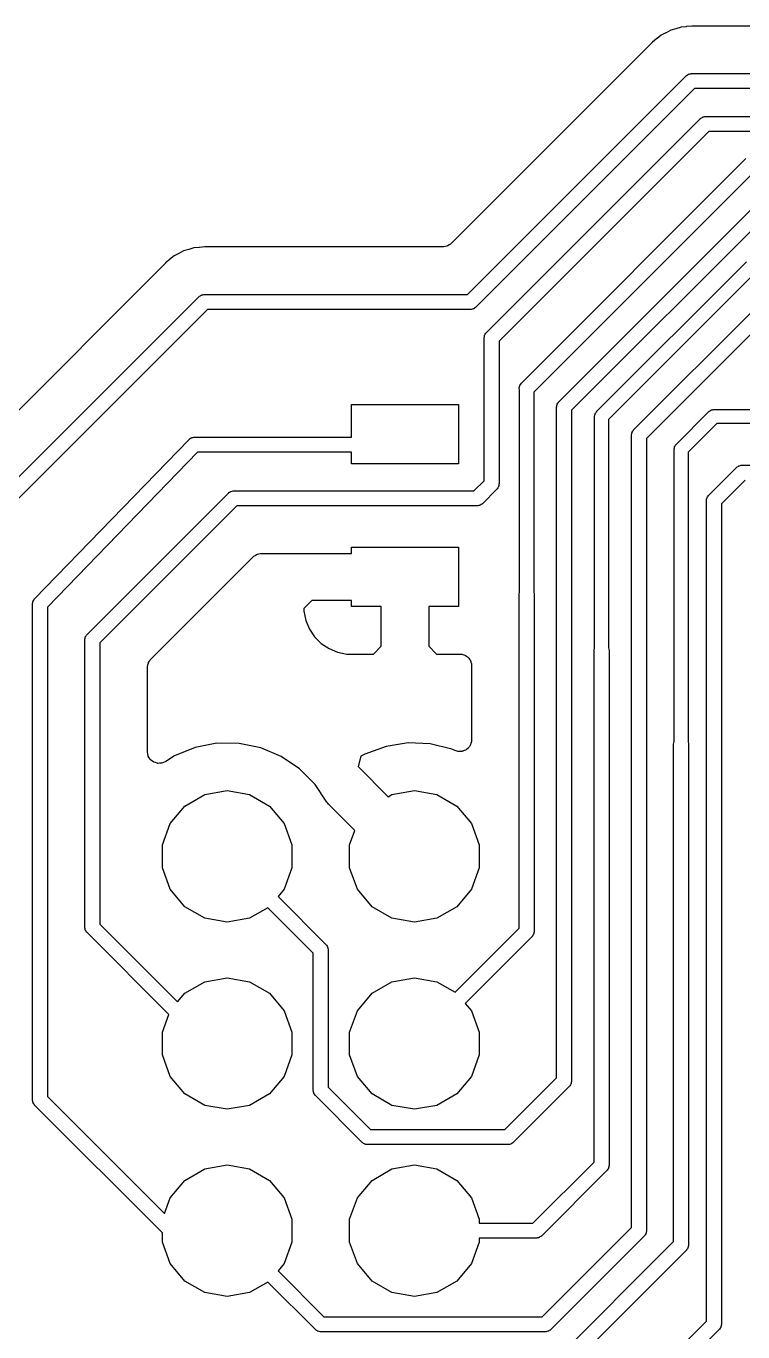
# Model space of a CAD drawing. Extents: x 171.3 to 228.7, y -128.7 to -71.3.
# Drawn here: x 180.85 to 188.51, y -100.08 to -86.13 of the extents above; entities that cross this region are included whole.
import ezdxf

# ---------------------------------------------------------------- set-up
doc = ezdxf.new("R2010")
doc.units = 0
doc.header["$MEASUREMENT"] = 0
doc.layers.add('BLACK', color=7, linetype='CONTINUOUS')

msp = doc.modelspace()

# ---------------------------------------------------------------- linework, layer by layer
at = {"layer": 'Black'}
for p, q in [((187.637, -86.2244), (187.593, -86.2602)), ((187.688, -86.1983), (187.637, -86.2244)), ((187.689, -86.1977), (187.688, -86.1979)), ((187.688, -86.1979), (187.688, -86.1983)), ((187.739, -86.1711), (187.689, -86.1977)), ((187.793, -86.1553), (187.739, -86.1711)), ((187.794, -86.155), (187.793, -86.1553)), ((187.795, -86.1549), (187.794, -86.155)), ((187.849, -86.1385), (187.795, -86.1549)), ((187.905, -86.1336), (187.849, -86.1385)), ((187.906, -86.1334), (187.905, -86.1336)), ((187.907, -86.1334), (187.906, -86.1334)), ((187.966, -86.1276), (187.907, -86.1334)), ((190.763, -86.1276), (187.966, -86.1276)), ((187.544, -86.3002), (185.394, -88.4496)), ((187.545, -86.2988), (187.544, -86.3002)), ((187.546, -86.2981), (187.545, -86.2986)), ((187.545, -86.2986), (187.545, -86.2987)), ((187.545, -86.2987), (187.545, -86.2988)), ((187.592, -86.261), (187.546, -86.2981)), ((187.593, -86.2605), (187.592, -86.261)), ((187.593, -86.2602), (187.593, -86.2605)), ((187.909, -86.6543), (187.918, -86.6491)), ((187.918, -86.6491), (187.926, -86.6431)), ((187.926, -86.6431), (187.93, -86.6422)), ((187.93, -86.6422), (187.933, -86.6404)), ((187.933, -86.6404), (187.943, -86.6386)), ((187.943, -86.6386), (187.953, -86.6359)), ((187.953, -86.6359), (187.957, -86.6362)), ((187.957, -86.6362), (187.96, -86.6356)), ((187.96, -86.6356), (191.026, -86.6356)), ((185.568, -88.9948), (187.903, -86.659)), ((187.903, -86.659), (187.906, -86.657)), ((187.906, -86.657), (187.909, -86.6543)), ((187.993, -86.7956), (185.657, -89.1314)), ((191.059, -86.7956), (187.993, -86.7956)), ((185.768, -89.4038), (188.056, -87.1162)), ((188.056, -87.1162), (188.059, -87.1142)), ((188.059, -87.1142), (188.061, -87.1115)), ((188.061, -87.1115), (188.07, -87.1063)), ((188.07, -87.1063), (188.079, -87.1003)), ((188.079, -87.1003), (188.082, -87.0994)), ((188.082, -87.0994), (188.085, -87.0976)), ((188.085, -87.0976), (188.095, -87.0958)), ((188.095, -87.0958), (188.105, -87.0931)), ((188.105, -87.0931), (188.109, -87.0934)), ((188.109, -87.0934), (188.112, -87.0928)), ((188.112, -87.0928), (191.534, -87.0928)), ((188.146, -87.2528), (185.905, -89.4935)), ((191.567, -87.2528), (188.146, -87.2528)), ((186.143, -89.9434), (188.543, -87.5434)), ((188.633, -87.68), (186.275, -90.0381)), ((186.543, -90.1434), (188.643, -88.0434)), ((188.733, -88.18), (186.68, -90.2331)), ((185.386, -88.4571), (185.372, -88.4654)), ((185.39, -88.4528), (185.386, -88.4571)), ((185.394, -88.4496), (185.39, -88.4528)), ((182.433, -88.5836), (182.389, -88.6194)), ((182.484, -88.5575), (182.433, -88.5836)), ((182.485, -88.5569), (182.484, -88.5571)), ((182.484, -88.5571), (182.484, -88.5575)), ((182.535, -88.5303), (182.485, -88.5569)), ((182.589, -88.5145), (182.535, -88.5303)), ((182.59, -88.5142), (182.589, -88.5145)), ((182.591, -88.5141), (182.59, -88.5142)), ((182.645, -88.4977), (182.591, -88.5141)), ((182.701, -88.4928), (182.645, -88.4977)), ((182.702, -88.4926), (182.701, -88.4928)), ((182.703, -88.4926), (182.702, -88.4926)), ((182.762, -88.4868), (182.703, -88.4926)), ((185.305, -88.4868), (182.762, -88.4868)), ((185.31, -88.4858), (185.305, -88.4868)), ((185.316, -88.4863), (185.31, -88.4858)), ((185.332, -88.482), (185.316, -88.4863)), ((185.348, -88.4791), (185.332, -88.482)), ((185.353, -88.4763), (185.348, -88.4791)), ((185.358, -88.4749), (185.353, -88.4763)), ((185.372, -88.4654), (185.358, -88.4749)), ((182.34, -88.6593), (179.979, -91.0198)), ((182.341, -88.658), (182.34, -88.6593)), ((182.342, -88.6573), (182.341, -88.6578)), ((182.341, -88.6578), (182.341, -88.6579)), ((182.341, -88.6579), (182.341, -88.658)), ((182.388, -88.6202), (182.342, -88.6573)), ((182.389, -88.6197), (182.388, -88.6202)), ((182.389, -88.6194), (182.389, -88.6197)), ((186.947, -90.247), (188.547, -88.647)), ((188.631, -88.775), (187.075, -90.3311)), ((180.334, -91.3834), (182.699, -89.0182)), ((182.699, -89.0182), (182.702, -89.0162)), ((182.702, -89.0162), (182.705, -89.0135)), ((182.705, -89.0135), (182.714, -89.0083)), ((182.714, -89.0083), (182.722, -89.0023)), ((182.722, -89.0023), (182.726, -89.0014)), ((182.726, -89.0014), (182.729, -88.9996)), ((182.729, -88.9996), (182.739, -88.9978)), ((182.739, -88.9978), (182.749, -88.9951)), ((182.749, -88.9951), (182.753, -88.9954)), ((182.753, -88.9954), (182.756, -88.9948)), ((182.756, -88.9948), (185.568, -88.9948)), ((182.789, -89.1548), (180.471, -91.4731)), ((185.601, -89.1548), (182.789, -89.1548)), ((185.604, -89.1542), (185.601, -89.1548)), ((185.608, -89.1545), (185.604, -89.1542)), ((185.618, -89.1518), (185.608, -89.1545)), ((185.628, -89.15), (185.618, -89.1518)), ((185.631, -89.1482), (185.628, -89.15)), ((185.635, -89.1473), (185.631, -89.1482)), ((185.643, -89.1413), (185.635, -89.1473)), ((185.652, -89.1361), (185.643, -89.1413)), ((185.654, -89.1334), (185.652, -89.1361)), ((185.657, -89.1314), (185.654, -89.1334)), ((187.343, -90.4434), (188.643, -89.1434)), ((188.733, -89.28), (187.48, -90.5331)), ((185.748, -89.4433), (185.75, -89.433)), ((185.75, -89.433), (185.751, -89.43)), ((185.751, -89.43), (185.752, -89.4266)), ((185.752, -89.4266), (185.758, -89.418)), ((185.758, -89.418), (185.764, -89.409)), ((185.764, -89.409), (185.766, -89.4067)), ((185.766, -89.4067), (185.768, -89.4038)), ((185.745, -89.4534), (185.748, -89.4433)), ((185.745, -89.4569), (185.745, -89.4534)), ((185.745, -89.4604), (185.745, -89.4569)), ((185.745, -90.9865), (185.745, -89.4604)), ((185.905, -89.4935), (185.905, -91.0196)), ((186.12, -89.993), (186.127, -89.9662)), ((186.123, -90.0207), (186.12, -89.993)), ((186.127, -89.9662), (186.143, -89.9434)), ((186.125, -90.0256), (186.123, -90.0207)), ((186.125, -92.1723), (186.125, -90.0256)), ((186.275, -90.0381), (186.275, -92.1723)), ((184.328, -90.52), (184.328, -90.1705)), ((184.328, -90.1705), (185.471, -90.1705)), ((185.471, -90.1705), (185.471, -90.8055)), ((186.52, -90.193), (186.523, -90.1829)), ((186.521, -90.1965), (186.52, -90.193)), ((186.52, -90.2), (186.521, -90.1965)), ((186.52, -97.3669), (186.52, -90.2)), ((186.523, -90.1829), (186.525, -90.1726)), ((186.525, -90.1726), (186.527, -90.1696)), ((186.527, -90.1662), (186.533, -90.1576)), ((186.527, -90.1696), (186.527, -90.1662)), ((186.533, -90.1576), (186.539, -90.1486)), ((186.539, -90.1486), (186.541, -90.1463)), ((186.541, -90.1463), (186.543, -90.1434)), ((186.68, -90.2331), (186.68, -97.4)), ((186.928, -90.284), (186.93, -90.2743)), ((186.93, -90.2743), (186.931, -90.2715)), ((186.931, -90.2715), (186.932, -90.2683)), ((186.932, -90.2683), (186.938, -90.2603)), ((186.938, -90.2603), (186.943, -90.2518)), ((186.943, -90.2518), (186.945, -90.2497)), ((186.945, -90.2497), (186.947, -90.247)), ((187.797, -90.597), (188.147, -90.247)), ((188.147, -90.247), (188.15, -90.2451)), ((188.15, -90.2451), (188.152, -90.2425)), ((188.152, -90.2425), (188.16, -90.2377)), ((188.16, -90.2377), (188.168, -90.232)), ((188.168, -90.232), (188.171, -90.2312)), ((188.171, -90.2312), (188.174, -90.2295)), ((188.174, -90.2295), (188.184, -90.2278)), ((188.184, -90.2278), (188.193, -90.2253)), ((188.193, -90.2253), (188.197, -90.2256)), ((188.197, -90.2256), (188.2, -90.225)), ((188.2, -90.225), (188.928, -90.225)), ((186.925, -90.2935), (186.928, -90.284)), ((186.926, -90.2967), (186.925, -90.2935)), ((186.925, -90.3), (186.926, -90.2967)), ((186.925, -92.7723), (186.925, -90.3)), ((187.075, -90.3311), (187.075, -92.7723)), ((188.231, -90.375), (187.925, -90.6811)), ((188.928, -90.375), (188.231, -90.375)), ((180.943, -92.2479), (182.593, -90.5443)), ((182.593, -90.5443), (182.596, -90.5419)), ((182.596, -90.5419), (182.599, -90.5387)), ((182.599, -90.5387), (182.607, -90.5338)), ((182.607, -90.5338), (182.615, -90.528)), ((182.615, -90.528), (182.619, -90.5269)), ((182.619, -90.5269), (182.623, -90.5248)), ((182.623, -90.5248), (182.632, -90.5231)), ((182.632, -90.5231), (182.642, -90.5204)), ((182.642, -90.5204), (182.646, -90.5207)), ((182.646, -90.5207), (182.65, -90.52)), ((182.65, -90.52), (184.328, -90.52)), ((187.32, -90.493), (187.323, -90.4829)), ((187.321, -90.4965), (187.32, -90.493)), ((187.32, -90.5), (187.321, -90.4965)), ((187.32, -98.9669), (187.32, -90.5)), ((187.323, -90.4829), (187.325, -90.4726)), ((187.325, -90.4726), (187.327, -90.4696)), ((187.327, -90.4662), (187.333, -90.4576)), ((187.327, -90.4696), (187.327, -90.4662)), ((187.333, -90.4576), (187.339, -90.4486)), ((187.339, -90.4486), (187.341, -90.4463)), ((187.341, -90.4463), (187.343, -90.4434)), ((187.48, -90.5331), (187.48, -99)), ((182.684, -90.68), (181.08, -92.336)), ((184.328, -90.68), (182.684, -90.68)), ((184.328, -90.8055), (184.328, -90.68)), ((187.775, -90.6435), (187.778, -90.634)), ((187.776, -90.6467), (187.775, -90.6435)), ((187.775, -90.65), (187.776, -90.6467)), ((187.775, -93.7723), (187.775, -90.65)), ((187.778, -90.634), (187.78, -90.6243)), ((187.78, -90.6243), (187.781, -90.6215)), ((187.781, -90.6215), (187.782, -90.6183)), ((187.782, -90.6183), (187.788, -90.6103)), ((187.788, -90.6103), (187.793, -90.6018)), ((187.793, -90.6018), (187.795, -90.5997)), ((187.795, -90.5997), (187.797, -90.597)), ((187.925, -90.6811), (187.925, -93.7723)), ((185.471, -90.8055), (184.328, -90.8055)), ((188.449, -90.8387), (188.458, -90.8335)), ((188.458, -90.8335), (188.466, -90.8275)), ((188.466, -90.8275), (188.47, -90.8266)), ((188.47, -90.8266), (188.473, -90.8248)), ((188.473, -90.8248), (188.483, -90.823)), ((188.483, -90.823), (188.493, -90.8203)), ((188.493, -90.8203), (188.497, -90.8206)), ((188.497, -90.8206), (188.5, -90.82)), ((188.5, -90.82), (196.8, -90.82)), ((188.143, -91.1434), (188.443, -90.8434)), ((188.443, -90.8434), (188.446, -90.8414)), ((188.446, -90.8414), (188.449, -90.8387)), ((183.017, -91.1158), (183.019, -91.1131)), ((183.019, -91.1131), (183.028, -91.1079)), ((183.028, -91.1079), (183.037, -91.1019)), ((183.037, -91.1019), (183.04, -91.101)), ((183.04, -91.101), (183.043, -91.0992)), ((183.043, -91.0992), (183.053, -91.0974)), ((183.053, -91.0974), (183.063, -91.0947)), ((183.063, -91.0947), (183.067, -91.095)), ((183.067, -91.095), (183.07, -91.0944)), ((183.07, -91.0944), (185.637, -91.0944)), ((185.637, -91.0944), (185.745, -90.9865)), ((185.881, -91.0762), (185.727, -91.231)), ((185.883, -91.0733), (185.881, -91.0762)), ((185.886, -91.071), (185.883, -91.0733)), ((185.891, -91.062), (185.886, -91.071)), ((185.897, -91.0534), (185.891, -91.062)), ((185.898, -91.05), (185.897, -91.0534)), ((185.9, -91.047), (185.898, -91.05)), ((185.902, -91.0367), (185.9, -91.047)), ((185.904, -91.0266), (185.902, -91.0367)), ((185.905, -91.0196), (185.904, -91.0231)), ((185.904, -91.0231), (185.904, -91.0266)), ((188.533, -90.98), (188.28, -91.2331)), ((181.503, -92.629), (183.014, -91.1178)), ((183.104, -91.2544), (181.639, -92.7187)), ((183.014, -91.1178), (183.017, -91.1158)), ((185.67, -91.2544), (183.104, -91.2544)), ((185.673, -91.2538), (185.67, -91.2544)), ((185.677, -91.2541), (185.673, -91.2538)), ((185.687, -91.2514), (185.677, -91.2541)), ((185.697, -91.2496), (185.687, -91.2514)), ((185.7, -91.2478), (185.697, -91.2496)), ((185.704, -91.2469), (185.7, -91.2478)), ((185.712, -91.2409), (185.704, -91.2469)), ((185.721, -91.2357), (185.712, -91.2409)), ((185.724, -91.233), (185.721, -91.2357)), ((185.727, -91.231), (185.724, -91.233)), ((188.12, -91.193), (188.123, -91.1829)), ((188.121, -91.1965), (188.12, -91.193)), ((188.12, -91.2), (188.121, -91.1965)), ((188.12, -99.9669), (188.12, -91.2)), ((188.123, -91.1829), (188.125, -91.1726)), ((188.125, -91.1726), (188.127, -91.1696)), ((188.127, -91.1662), (188.133, -91.1576)), ((188.127, -91.1696), (188.127, -91.1662)), ((188.133, -91.1576), (188.139, -91.1486)), ((188.139, -91.1486), (188.141, -91.1463)), ((188.141, -91.1463), (188.143, -91.1434)), ((188.28, -91.2331), (188.28, -100)), ((182.868, -92.2079), (183.277, -91.7996)), ((183.277, -91.7996), (183.281, -91.7964)), ((183.281, -91.7964), (183.285, -91.7921)), ((183.285, -91.7921), (183.299, -91.7838)), ((183.299, -91.7838), (183.313, -91.7743)), ((183.313, -91.7743), (183.318, -91.7729)), ((183.318, -91.7729), (183.323, -91.7701)), ((183.323, -91.7701), (183.339, -91.7672)), ((183.339, -91.7672), (183.355, -91.7629)), ((183.355, -91.7629), (183.361, -91.7634)), ((183.361, -91.7634), (183.367, -91.7624)), ((183.367, -91.7624), (184.328, -91.7624)), ((184.328, -91.7624), (184.328, -91.6945)), ((184.328, -91.6945), (185.471, -91.6945)), ((185.471, -91.6945), (185.471, -92.3295)), ((182.184, -92.892), (182.868, -92.2079)), ((182.868, -92.2079), (182.868, -92.2079)), ((186.12, -92.2), (186.125, -92.1726)), ((186.12, -95.7669), (186.12, -92.2)), ((186.125, -92.1726), (186.125, -92.1723)), ((186.275, -92.1723), (186.275, -92.1726)), ((186.275, -92.1726), (186.28, -92.2)), ((186.28, -92.2), (186.28, -95.8)), ((180.92, -92.3036), (180.921, -92.3008)), ((180.92, -97.6), (180.92, -92.3036)), ((180.921, -92.2979), (180.923, -92.2871)), ((180.921, -92.3008), (180.921, -92.2979)), ((180.923, -92.2871), (180.925, -92.2762)), ((180.925, -92.2762), (180.927, -92.2737)), ((180.927, -92.271), (180.934, -92.2618)), ((180.927, -92.2737), (180.927, -92.271)), ((180.934, -92.2618), (180.939, -92.2522)), ((180.939, -92.2522), (180.941, -92.2503)), ((180.941, -92.2503), (180.943, -92.2479)), ((181.08, -92.336), (181.08, -97.5669)), ((183.905, -92.266), (183.82, -92.3504)), ((183.82, -92.3504), (183.82, -92.3795)), ((184.328, -92.266), (183.905, -92.266)), ((184.328, -92.3295), (184.328, -92.266)), ((184.646, -92.3295), (184.328, -92.3295)), ((184.646, -92.7531), (184.646, -92.3295)), ((185.471, -92.3295), (185.154, -92.3295)), ((185.154, -92.3295), (185.154, -92.7531)), ((183.82, -92.3795), (183.84, -92.4777)), ((183.84, -92.4777), (183.878, -92.5701)), ((181.487, -92.6518), (181.493, -92.6432)), ((181.493, -92.6432), (181.498, -92.6342)), ((181.498, -92.6342), (181.501, -92.6319)), ((181.501, -92.6319), (181.503, -92.629)), ((183.878, -92.5701), (183.934, -92.6533)), ((181.479, -92.6856), (181.48, -92.6821)), ((181.479, -95.758), (181.479, -92.6856)), ((181.48, -92.6786), (181.482, -92.6685)), ((181.48, -92.6821), (181.48, -92.6786)), ((181.482, -92.6685), (181.484, -92.6582)), ((181.484, -92.6582), (181.486, -92.6552)), ((181.486, -92.6552), (181.487, -92.6518)), ((181.639, -92.7187), (181.639, -95.7249)), ((183.934, -92.6533), (184.005, -92.7241)), ((184.005, -92.7241), (184.088, -92.7797)), ((184.088, -92.7797), (184.18, -92.818)), ((184.562, -92.8375), (184.646, -92.7531)), ((185.154, -92.7531), (185.238, -92.8375)), ((186.92, -92.8), (186.925, -92.7726)), ((186.925, -92.7726), (186.925, -92.7723)), ((187.075, -92.7723), (187.075, -92.7726)), ((187.075, -92.7726), (187.08, -92.8)), ((182.158, -92.9335), (182.159, -92.9281)), ((182.159, -92.9281), (182.169, -92.9145)), ((182.169, -92.9145), (182.177, -92.9001)), ((182.177, -92.9001), (182.181, -92.8965)), ((182.181, -92.8965), (182.184, -92.892)), ((184.18, -92.818), (184.278, -92.8375)), ((184.278, -92.8375), (184.562, -92.8375)), ((185.238, -92.8375), (185.485, -92.8375)), ((185.485, -92.8375), (185.496, -92.8394)), ((185.496, -92.8394), (185.507, -92.8394)), ((185.507, -92.8394), (185.517, -92.8432)), ((185.517, -92.8432), (185.528, -92.8452)), ((185.528, -92.8452), (185.538, -92.8507)), ((185.538, -92.8507), (185.548, -92.8545)), ((185.548, -92.8545), (185.557, -92.8617)), ((185.557, -92.8617), (185.567, -92.8672)), ((185.567, -92.8672), (185.574, -92.8757)), ((185.574, -92.8757), (185.582, -92.8829)), ((185.582, -92.8829), (185.588, -92.8925)), ((185.588, -92.8925), (185.595, -92.901)), ((185.595, -92.901), (185.599, -92.9114)), ((185.599, -92.9114), (185.604, -92.9211)), ((185.604, -92.9211), (185.606, -92.932)), ((186.92, -98.2669), (186.92, -92.8)), ((187.08, -92.8), (187.08, -98.3)), ((182.147, -92.9818), (182.148, -92.9763)), ((182.147, -93.8795), (182.147, -92.9818)), ((182.148, -92.9707), (182.152, -92.9547)), ((182.148, -92.9763), (182.148, -92.9707)), ((182.152, -92.9547), (182.155, -92.9383)), ((182.155, -92.9383), (182.158, -92.9335)), ((185.606, -92.932), (185.61, -92.9424)), ((185.61, -92.9424), (185.61, -92.9536)), ((185.61, -92.9536), (185.612, -92.9645)), ((185.612, -92.9645), (185.612, -93.7532)), ((185.612, -93.7532), (185.609, -93.7695)), ((182.148, -93.883), (182.147, -93.8795)), ((182.147, -93.8865), (182.148, -93.883)), ((182.152, -93.9046), (182.147, -93.8865)), ((182.155, -93.9229), (182.152, -93.9046)), ((182.657, -93.8355), (182.438, -93.9243)), ((182.89, -93.7911), (182.657, -93.8355)), ((183.127, -93.7928), (182.89, -93.7911)), ((183.359, -93.8404), (183.127, -93.7928)), ((183.577, -93.9322), (183.359, -93.8404)), ((184.697, -93.8245), (184.471, -93.9073)), ((184.933, -93.788), (184.697, -93.8245)), ((185.17, -93.7982), (184.933, -93.788)), ((185.402, -93.8545), (185.17, -93.7982)), ((185.431, -93.8684), (185.402, -93.8545)), ((185.447, -93.8727), (185.431, -93.8684)), ((185.463, -93.8783), (185.447, -93.8727)), ((185.469, -93.8783), (185.463, -93.8783)), ((185.474, -93.8798), (185.469, -93.8783)), ((185.491, -93.8783), (185.474, -93.8798)), ((185.507, -93.8783), (185.491, -93.8783)), ((185.512, -93.8764), (185.507, -93.8783)), ((185.518, -93.8759), (185.512, -93.8764)), ((185.533, -93.8689), (185.518, -93.8759)), ((185.548, -93.8632), (185.533, -93.8689)), ((185.553, -93.8596), (185.548, -93.8632)), ((185.558, -93.8572), (185.553, -93.8596)), ((185.57, -93.8455), (185.558, -93.8572)), ((185.582, -93.8349), (185.57, -93.8455)), ((185.585, -93.83), (185.582, -93.8349)), ((185.589, -93.826), (185.585, -93.83)), ((185.596, -93.811), (185.589, -93.826)), ((185.604, -93.7967), (185.596, -93.811)), ((185.605, -93.7911), (185.604, -93.7967)), ((185.608, -93.786), (185.605, -93.7911)), ((185.609, -93.7695), (185.608, -93.786)), ((187.77, -93.8), (187.775, -93.7726)), ((187.77, -99.1169), (187.77, -93.8)), ((187.775, -93.7726), (187.775, -93.7723)), ((187.925, -93.7723), (187.925, -93.7726)), ((187.925, -93.7726), (187.93, -93.8)), ((187.93, -93.8), (187.93, -99.15)), ((182.157, -93.926), (182.155, -93.9229)), ((182.157, -93.9295), (182.157, -93.926)), ((182.168, -93.945), (182.157, -93.9295)), ((182.177, -93.9611), (182.168, -93.945)), ((182.18, -93.9634), (182.177, -93.9611)), ((182.182, -93.9664), (182.18, -93.9634)), ((182.196, -93.9775), (182.182, -93.9664)), ((182.211, -93.9894), (182.196, -93.9775)), ((182.214, -93.9907), (182.211, -93.9894)), ((182.217, -93.9928), (182.214, -93.9907)), ((182.235, -93.9982), (182.217, -93.9928)), ((182.252, -94.0045), (182.235, -93.9982)), ((182.256, -94.0045), (182.252, -94.0045)), ((182.259, -94.0056), (182.256, -94.0045)), ((182.278, -94.0045), (182.259, -94.0056)), ((182.296, -94.0045), (182.278, -94.0045)), ((182.3, -94.0033), (182.296, -94.0045)), ((182.303, -94.0031), (182.3, -94.0033)), ((182.32, -93.9958), (182.303, -94.0031)), ((182.338, -93.9894), (182.32, -93.9958)), ((182.34, -93.9871), (182.338, -93.9894)), ((182.344, -93.9857), (182.34, -93.9871)), ((182.438, -93.9243), (182.344, -93.9857)), ((183.774, -94.0647), (183.577, -93.9322)), ((184.427, -93.9306), (184.399, -94.04)), ((184.399, -94.04), (184.721, -94.3619)), ((184.471, -93.9073), (184.427, -93.9306)), ((183.941, -94.2328), (183.774, -94.0647)), ((182.76, -94.3397), (183, -94.2973)), ((183, -94.2973), (183.24, -94.3397)), ((184.066, -94.4221), (183.941, -94.2328)), ((184.76, -94.3397), (185, -94.2973)), ((185, -94.2973), (185.24, -94.3397)), ((182.391, -94.6487), (182.548, -94.4617)), ((182.548, -94.4617), (182.76, -94.3397)), ((183.24, -94.3397), (183.452, -94.4617)), ((183.452, -94.4617), (183.609, -94.6487)), ((184.075, -94.4312), (184.066, -94.4221)), ((184.082, -94.4416), (184.075, -94.4312)), ((184.364, -94.7235), (184.082, -94.4416)), ((184.721, -94.3619), (184.76, -94.3397)), ((185.24, -94.3397), (185.452, -94.4617)), ((185.452, -94.4617), (185.609, -94.6487)), ((182.308, -94.878), (182.391, -94.6487)), ((183.609, -94.6487), (183.692, -94.878)), ((184.308, -94.878), (184.364, -94.7235)), ((185.609, -94.6487), (185.692, -94.878)), ((182.308, -95.122), (182.308, -94.878)), ((183.692, -94.878), (183.692, -95.122)), ((184.308, -95.122), (184.308, -94.878)), ((185.692, -94.878), (185.692, -95.122)), ((182.391, -95.3513), (182.308, -95.122)), ((183.692, -95.122), (183.609, -95.3513)), ((184.391, -95.3513), (184.308, -95.122)), ((185.692, -95.122), (185.609, -95.3513)), ((182.548, -95.5383), (182.391, -95.3513)), ((183.609, -95.3513), (183.543, -95.4297)), ((183.543, -95.4297), (184.057, -95.9434)), ((184.548, -95.5383), (184.391, -95.3513)), ((185.609, -95.3513), (185.452, -95.5383)), ((182.76, -95.6603), (182.548, -95.5383)), ((183.435, -95.548), (183.24, -95.6603)), ((183.92, -96.0331), (183.435, -95.548)), ((184.76, -95.6603), (184.548, -95.5383)), ((185.452, -95.5383), (185.24, -95.6603)), ((183, -95.7027), (182.76, -95.6603)), ((183.24, -95.6603), (183, -95.7027)), ((185, -95.7027), (184.76, -95.6603)), ((185.24, -95.6603), (185, -95.7027)), ((181.48, -95.7615), (181.479, -95.758)), ((181.48, -95.765), (181.48, -95.7615)), ((181.482, -95.7751), (181.48, -95.765)), ((181.484, -95.7854), (181.482, -95.7751)), ((181.486, -95.7884), (181.484, -95.7854)), ((181.487, -95.7918), (181.486, -95.7884)), ((181.493, -95.8004), (181.487, -95.7918)), ((181.498, -95.8094), (181.493, -95.8004)), ((181.501, -95.8117), (181.498, -95.8094)), ((181.503, -95.8146), (181.501, -95.8117)), ((182.377, -96.6888), (181.503, -95.8146)), ((181.639, -95.7249), (182.47, -96.5554)), ((185.435, -96.452), (186.12, -95.7669)), ((186.257, -95.8566), (185.543, -96.5703)), ((186.259, -95.8537), (186.257, -95.8566)), ((186.261, -95.8514), (186.259, -95.8537)), ((186.267, -95.8424), (186.261, -95.8514)), ((186.273, -95.8338), (186.267, -95.8424)), ((186.275, -95.8274), (186.273, -95.8304)), ((186.273, -95.8304), (186.273, -95.8338)), ((186.277, -95.8171), (186.275, -95.8274)), ((186.28, -95.807), (186.277, -95.8171)), ((186.28, -95.8), (186.279, -95.8035)), ((186.279, -95.8035), (186.28, -95.807)), ((184.057, -95.9434), (184.059, -95.9463)), ((184.059, -95.9463), (184.061, -95.9486)), ((184.061, -95.9486), (184.067, -95.9576)), ((184.067, -95.9576), (184.073, -95.9662)), ((184.073, -95.9662), (184.073, -95.9696)), ((184.073, -95.9696), (184.075, -95.9726)), ((184.075, -95.9726), (184.077, -95.9829)), ((184.077, -95.9829), (184.08, -95.993)), ((184.08, -95.993), (184.079, -95.9965)), ((184.079, -95.9965), (184.08, -96)), ((183.92, -97.5), (183.92, -96.0331)), ((184.08, -96), (184.08, -97.4669)), ((182.548, -96.4617), (182.76, -96.3397)), ((182.76, -96.3397), (183, -96.2973)), ((183, -96.2973), (183.24, -96.3397)), ((183.24, -96.3397), (183.452, -96.4617)), ((184.548, -96.4617), (184.76, -96.3397)), ((184.76, -96.3397), (185, -96.2973)), ((185, -96.2973), (185.24, -96.3397)), ((185.24, -96.3397), (185.435, -96.452)), ((182.47, -96.5554), (182.548, -96.4617)), ((183.452, -96.4617), (183.609, -96.6487)), ((184.391, -96.6487), (184.548, -96.4617)), ((182.308, -96.878), (182.377, -96.6888)), ((183.609, -96.6487), (183.692, -96.878)), ((184.308, -96.878), (184.391, -96.6487)), ((185.543, -96.5703), (185.609, -96.6487)), ((185.609, -96.6487), (185.692, -96.878)), ((182.308, -97.122), (182.308, -96.878)), ((183.692, -96.878), (183.692, -97.122)), ((184.308, -97.122), (184.308, -96.878)), ((185.692, -96.878), (185.692, -97.122)), ((182.391, -97.3513), (182.308, -97.122)), ((183.692, -97.122), (183.609, -97.3513)), ((184.391, -97.3513), (184.308, -97.122)), ((185.692, -97.122), (185.609, -97.3513)), ((182.548, -97.5383), (182.391, -97.3513)), ((183.609, -97.3513), (183.452, -97.5383)), ((184.548, -97.5383), (184.391, -97.3513)), ((185.609, -97.3513), (185.452, -97.5383)), ((185.967, -97.92), (186.52, -97.3669)), ((183.921, -97.5035), (183.92, -97.5)), ((183.92, -97.507), (183.921, -97.5035)), ((183.923, -97.5171), (183.92, -97.507)), ((183.925, -97.5274), (183.923, -97.5171)), ((183.927, -97.5304), (183.925, -97.5274)), ((183.927, -97.5338), (183.927, -97.5304)), ((183.933, -97.5424), (183.927, -97.5338)), ((184.08, -97.4669), (184.533, -97.92)), ((186.657, -97.4566), (186.057, -98.0566)), ((186.659, -97.4537), (186.657, -97.4566)), ((186.661, -97.4514), (186.659, -97.4537)), ((186.667, -97.4424), (186.661, -97.4514)), ((186.673, -97.4338), (186.667, -97.4424)), ((186.675, -97.4274), (186.673, -97.4304)), ((186.673, -97.4304), (186.673, -97.4338)), ((186.677, -97.4171), (186.675, -97.4274)), ((186.68, -97.407), (186.677, -97.4171)), ((186.68, -97.4), (186.679, -97.4035)), ((186.679, -97.4035), (186.68, -97.407)), ((180.921, -97.6035), (180.92, -97.6)), ((180.92, -97.607), (180.921, -97.6035)), ((180.923, -97.6171), (180.92, -97.607)), ((180.925, -97.6274), (180.923, -97.6171)), ((180.927, -97.6304), (180.925, -97.6274)), ((180.927, -97.6338), (180.927, -97.6304)), ((180.933, -97.6424), (180.927, -97.6338)), ((180.939, -97.6514), (180.933, -97.6424)), ((180.941, -97.6537), (180.939, -97.6514)), ((180.943, -97.6566), (180.941, -97.6537)), ((182.308, -99.0211), (180.943, -97.6566)), ((181.08, -97.5669), (182.33, -98.817)), ((182.76, -97.6603), (182.548, -97.5383)), ((183, -97.7027), (182.76, -97.6603)), ((183.24, -97.6603), (183, -97.7027)), ((183.452, -97.5383), (183.24, -97.6603)), ((183.939, -97.5514), (183.933, -97.5424)), ((183.941, -97.5537), (183.939, -97.5514)), ((183.943, -97.5566), (183.941, -97.5537)), ((184.443, -98.0566), (183.943, -97.5566)), ((184.76, -97.6603), (184.548, -97.5383)), ((185, -97.7027), (184.76, -97.6603)), ((185.24, -97.6603), (185, -97.7027)), ((185.452, -97.5383), (185.24, -97.6603)), ((184.533, -97.92), (185.967, -97.92)), ((184.446, -98.0586), (184.443, -98.0566)), ((184.449, -98.0613), (184.446, -98.0586)), ((184.458, -98.0665), (184.449, -98.0613)), ((184.466, -98.0725), (184.458, -98.0665)), ((184.47, -98.0734), (184.466, -98.0725)), ((184.473, -98.0752), (184.47, -98.0734)), ((184.483, -98.077), (184.473, -98.0752)), ((184.493, -98.0797), (184.483, -98.077)), ((184.497, -98.0794), (184.493, -98.0797)), ((184.5, -98.08), (184.497, -98.0794)), ((186, -98.08), (184.5, -98.08)), ((186.003, -98.0794), (186, -98.08)), ((186.007, -98.0797), (186.003, -98.0794)), ((186.017, -98.077), (186.007, -98.0797)), ((186.027, -98.0752), (186.017, -98.077)), ((186.03, -98.0734), (186.027, -98.0752)), ((186.034, -98.0725), (186.03, -98.0734)), ((186.042, -98.0665), (186.034, -98.0725)), ((186.051, -98.0613), (186.042, -98.0665)), ((186.054, -98.0586), (186.051, -98.0613)), ((186.057, -98.0566), (186.054, -98.0586)), ((182.548, -98.4617), (182.76, -98.3397)), ((182.76, -98.3397), (183, -98.2973)), ((183, -98.2973), (183.24, -98.3397)), ((183.24, -98.3397), (183.452, -98.4617)), ((184.548, -98.4617), (184.76, -98.3397)), ((184.76, -98.3397), (185, -98.2973)), ((185, -98.2973), (185.24, -98.3397)), ((185.24, -98.3397), (185.452, -98.4617)), ((186.267, -98.92), (186.92, -98.2669)), ((187.057, -98.3566), (186.357, -99.0566)), ((187.059, -98.3537), (187.057, -98.3566)), ((187.061, -98.3514), (187.059, -98.3537)), ((187.067, -98.3424), (187.061, -98.3514)), ((187.073, -98.3338), (187.067, -98.3424)), ((187.075, -98.3274), (187.073, -98.3304)), ((187.073, -98.3304), (187.073, -98.3338)), ((187.077, -98.3171), (187.075, -98.3274)), ((187.08, -98.307), (187.077, -98.3171)), ((187.08, -98.3), (187.079, -98.3035)), ((187.079, -98.3035), (187.08, -98.307)), ((182.391, -98.6487), (182.548, -98.4617)), ((183.452, -98.4617), (183.609, -98.6487)), ((184.391, -98.6487), (184.548, -98.4617)), ((185.452, -98.4617), (185.609, -98.6487)), ((182.33, -98.817), (182.391, -98.6487)), ((183.609, -98.6487), (183.692, -98.878)), ((184.308, -98.878), (184.391, -98.6487)), ((185.609, -98.6487), (185.692, -98.878)), ((183.692, -98.878), (183.692, -99.122)), ((184.308, -99.122), (184.308, -98.878)), ((185.692, -98.878), (185.692, -98.92)), ((185.692, -98.92), (186.267, -98.92)), ((182.308, -99.122), (182.308, -99.0211)), ((186.342, -99.0665), (186.334, -99.0725)), ((186.351, -99.0613), (186.342, -99.0665)), ((186.354, -99.0586), (186.351, -99.0613)), ((186.357, -99.0566), (186.354, -99.0586)), ((186.367, -99.92), (187.32, -98.9669)), ((187.457, -99.0566), (186.457, -100.057)), ((187.459, -99.0537), (187.457, -99.0566)), ((187.461, -99.0514), (187.459, -99.0537)), ((187.467, -99.0424), (187.461, -99.0514)), ((187.473, -99.0338), (187.467, -99.0424)), ((187.475, -99.0274), (187.473, -99.0304)), ((187.473, -99.0304), (187.473, -99.0338)), ((187.477, -99.0171), (187.475, -99.0274)), ((187.48, -99.007), (187.477, -99.0171)), ((187.48, -99), (187.479, -99.0035)), ((187.479, -99.0035), (187.48, -99.007)), ((182.391, -99.3513), (182.308, -99.122)), ((183.692, -99.122), (183.609, -99.3513)), ((184.391, -99.3513), (184.308, -99.122)), ((185.692, -99.122), (185.609, -99.3513)), ((186.3, -99.08), (185.692, -99.08)), ((185.692, -99.08), (185.692, -99.122)), ((185.967, -100.92), (187.77, -99.1169)), ((187.907, -99.2066), (186.057, -101.057)), ((186.303, -99.0794), (186.3, -99.08)), ((186.307, -99.0797), (186.303, -99.0794)), ((186.317, -99.077), (186.307, -99.0797)), ((186.327, -99.0752), (186.317, -99.077)), ((186.33, -99.0734), (186.327, -99.0752)), ((186.334, -99.0725), (186.33, -99.0734)), ((187.909, -99.2037), (187.907, -99.2066)), ((187.911, -99.2014), (187.909, -99.2037)), ((187.917, -99.1924), (187.911, -99.2014)), ((187.923, -99.1838), (187.917, -99.1924)), ((187.925, -99.1774), (187.923, -99.1804)), ((187.923, -99.1804), (187.923, -99.1838)), ((187.927, -99.1671), (187.925, -99.1774)), ((187.93, -99.157), (187.927, -99.1671)), ((187.93, -99.15), (187.929, -99.1535)), ((187.929, -99.1535), (187.93, -99.157)), ((182.548, -99.5383), (182.391, -99.3513)), ((183.609, -99.3513), (183.543, -99.4297)), ((183.543, -99.4297), (184.033, -99.92)), ((184.548, -99.5383), (184.391, -99.3513)), ((185.609, -99.3513), (185.452, -99.5383)), ((182.76, -99.6603), (182.548, -99.5383)), ((183.435, -99.548), (183.24, -99.6603)), ((183.943, -100.057), (183.435, -99.548)), ((184.76, -99.6603), (184.548, -99.5383)), ((185.452, -99.5383), (185.24, -99.6603)), ((183, -99.7027), (182.76, -99.6603)), ((183.24, -99.6603), (183, -99.7027)), ((185, -99.7027), (184.76, -99.6603)), ((185.24, -99.6603), (185, -99.7027)), ((184.033, -99.92), (186.367, -99.92)), ((186.167, -101.92), (188.12, -99.9669)), ((188.267, -100.042), (188.261, -100.051)), ((188.273, -100.034), (188.267, -100.042)), ((188.275, -100.027), (188.273, -100.03)), ((188.273, -100.03), (188.273, -100.034)), ((188.277, -100.017), (188.275, -100.027)), ((188.28, -100.007), (188.277, -100.017)), ((188.28, -100), (188.279, -100.003)), ((188.279, -100.003), (188.28, -100.007)), ((183.946, -100.059), (183.943, -100.057)), ((183.949, -100.061), (183.946, -100.059)), ((183.958, -100.067), (183.949, -100.061)), ((183.966, -100.073), (183.958, -100.067)), ((183.97, -100.073), (183.966, -100.073)), ((183.973, -100.075), (183.97, -100.073)), ((183.983, -100.077), (183.973, -100.075)), ((183.993, -100.08), (183.983, -100.077)), ((183.997, -100.079), (183.993, -100.08)), ((184, -100.08), (183.997, -100.079)), ((186.4, -100.08), (184, -100.08)), ((188.257, -100.057), (186.257, -102.057)), ((186.403, -100.079), (186.4, -100.08)), ((186.407, -100.08), (186.403, -100.079)), ((186.417, -100.077), (186.407, -100.08)), ((186.427, -100.075), (186.417, -100.077)), ((186.43, -100.073), (186.427, -100.075)), ((186.434, -100.073), (186.43, -100.073)), ((186.442, -100.067), (186.434, -100.073)), ((186.451, -100.061), (186.442, -100.067)), ((186.454, -100.059), (186.451, -100.061)), ((186.457, -100.057), (186.454, -100.059)), ((188.259, -100.054), (188.257, -100.057)), ((188.261, -100.051), (188.259, -100.054))]:
    msp.add_line(p, q, dxfattribs=at)

doc.saveas('drawing.dxf')
